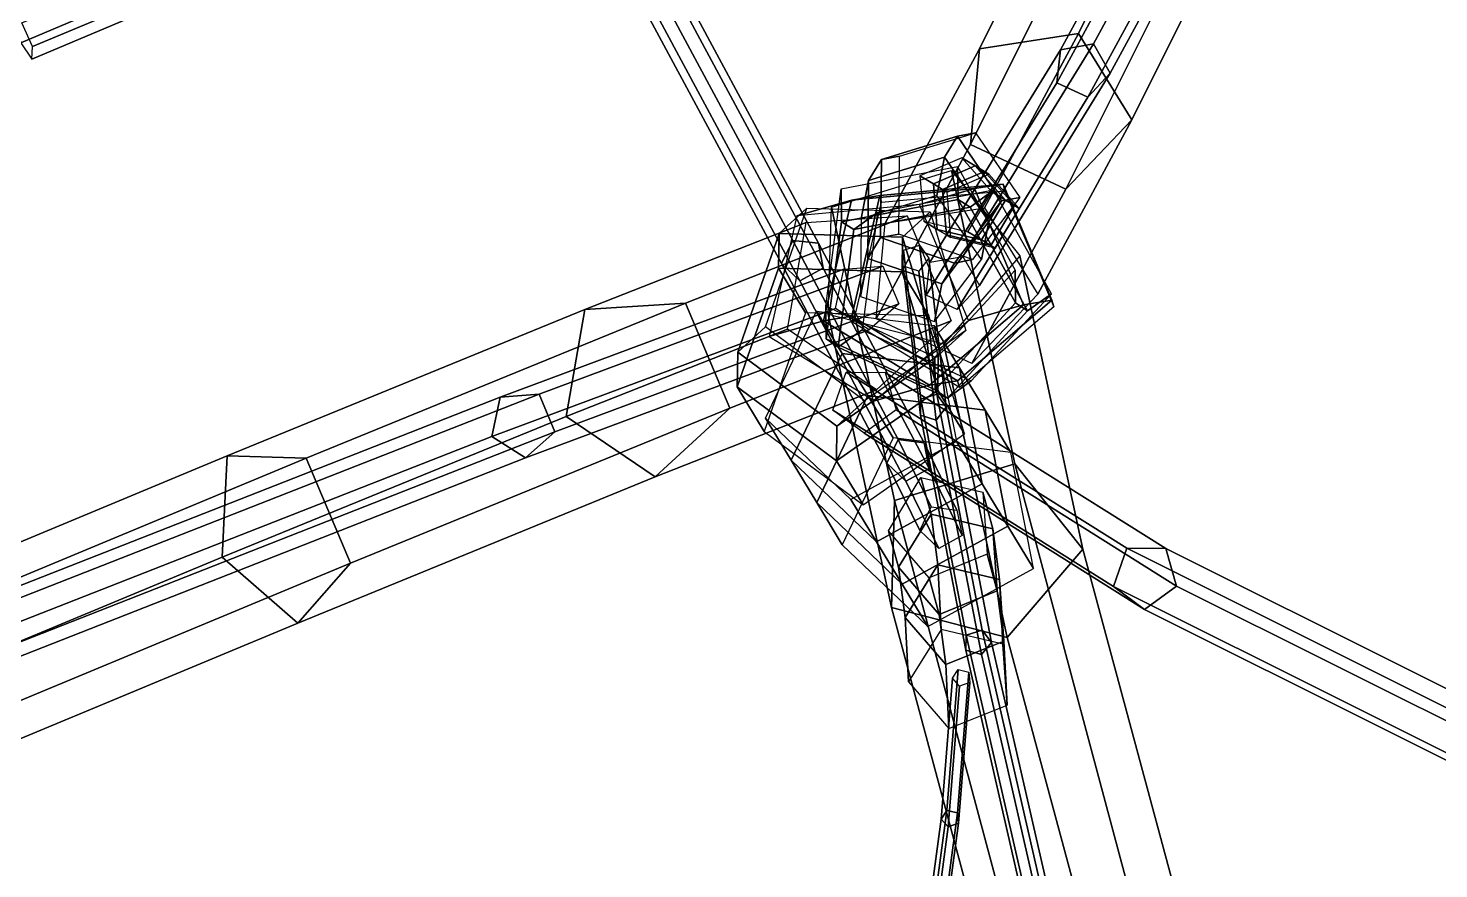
# Model space of a CAD drawing. Header units: metres. Extents: x -441 to 497, y -564 to 357.
# Drawn here: x -31.59 to 15.21, y -21.78 to 6.1 of the extents above; entities that cross this region are included whole.
import ezdxf

# ---------------------------------------------------------------- set-up
doc = ezdxf.new("R2010")
doc.units = ezdxf.units.M

msp = doc.modelspace()

# ---------------------------------------------------------------- linework, layer by layer
at = {"layer": 'Newplan_Intrnd', "color": 3}
for points in [[(-0.03404, 5.4217, 128.7798), (5.01336, 15.5509, 140.0856), (5.02301, 12.9752, 142.371), (-0.3334, 2.244, 130.0721)], [(3.2566, 5.9237, 127.8983), (8.1141, 15.683, 138.5939), (5.01336, 15.5509, 140.0856), (-0.03404, 5.4217, 128.7798)], [(5.02172, 3.06104, 128.6377), (10.06913, 13.1902, 139.9435), (8.1141, 15.683, 138.5939), (3.2566, 5.9237, 127.8983)], [(2.8384, 0.763, 129.9829), (8.1948, 11.4942, 142.2818), (10.06913, 13.1902, 139.9435), (5.02172, 3.06104, 128.6377)], [(-0.3334, 2.244, 130.0721), (5.02301, 12.9752, 142.371), (8.1948, 11.4942, 142.2818), (2.8384, 0.763, 129.9829)], [(0.1355, 0.1391, 112.9512), (3.2566, 5.9237, 127.8983), (-0.03404, 5.4217, 128.7798), (-3.1551, -0.3628, 113.8326)], [(1.9005, -2.7236, 113.6906), (5.02172, 3.06104, 128.6377), (3.2566, 5.9237, 127.8983), (0.1355, 0.1391, 112.9512)], [(-3.1551, -0.3628, 113.8326), (-0.03404, 5.4217, 128.7798), (-0.3334, 2.244, 130.0721), (-3.4545, -3.5405, 115.1249)], [(-0.2827, -5.02162, 115.0358), (2.8384, 0.763, 129.9829), (5.02172, 3.06104, 128.6377), (1.9005, -2.7236, 113.6906)], [(-0.7645, 2.5152, 33.8271), (-1.1926, 1.823, 46.1851), (-3.7121, 1.05504, 46.05481), (-3.2841, 1.7472, 33.6968)], [(-0.1636, 2.6275, 21.5447), (-0.7645, 2.5152, 33.8271), (-3.2841, 1.7472, 33.6968), (-2.6832, 1.8595, 21.4144)], [(0.7039, 0.3783, 33.8794), (0.2809, -0.3099, 46.1162), (-1.1926, 1.823, 46.1851), (-0.7645, 2.5152, 33.8271)], [(1.3048, 0.4906, 21.597), (0.7039, 0.3783, 33.8794), (-0.7645, 2.5152, 33.8271), (-0.1636, 2.6275, 21.5447)], [(-3.4545, -3.5405, 115.1249), (-0.3334, 2.244, 130.0721), (2.8384, 0.763, 129.9829), (-0.2827, -5.02162, 115.0358)], [(-0.7559, 1.5104, 58.4493), (-0.7425, 0.4189, 77.05836), (-4.6042, -0.3158, 77.01804), (-4.6175, 0.7755, 58.409)], [(-1.1926, 1.823, 46.1851), (-1.4418, 0.5513, 58.5018), (-3.9614, -0.2166, 58.3715), (-3.7121, 1.05504, 46.05481)], [(-3.2841, 1.7472, 33.6968), (-3.7121, 1.05504, 46.05481), (-3.7351, -1.5341, 45.9085), (-3.3121, -0.8458, 33.6717)], [(-2.6832, 1.8595, 21.4144), (-3.2841, 1.7472, 33.6968), (-3.3121, -0.8458, 33.6717), (-2.7112, -0.7335, 21.3894)], [(-0.1695, 1.531, 14.3157), (-0.6216, 1.8019, 21.4596), (-2.00999, 1.2047, 21.3944), (-1.559, 0.9344, 14.2722)], [(0.132, 1.3502, 7.1611), (-0.1695, 1.531, 14.3157), (-1.559, 0.9344, 14.2722), (-1.2581, 0.7541, 7.1393)], [(0.2809, -0.3099, 46.1162), (0.035, -1.572, 58.3121), (-1.4418, 0.5513, 58.5018), (-1.1926, 1.823, 46.1851)], [(1.1541, -1.9194, 58.2468), (1.1675, -3.01093, 76.8558), (-0.7425, 0.4189, 77.05836), (-0.7559, 1.5104, 58.4493)], [(0.8309, 0.3986, 14.3865), (0.377, 0.6707, 21.5657), (-0.6216, 1.8019, 21.4596), (-0.1695, 1.531, 14.3157)], [(1.1337, 0.2172, 7.1965), (0.8309, 0.3986, 14.3865), (-0.1695, 1.531, 14.3157), (0.132, 1.3502, 7.1611)], [(-0.9573, 1.3802, 59.8074), (1.1421, -8.3459, 76.5392), (-2.8462, -9.5617, 76.3329), (-4.9458, 0.1645, 59.6011)], [(-3.7121, 1.05504, 46.05481), (-3.9614, -0.2166, 58.3715), (-3.981, -2.7962, 58.1044), (-3.7351, -1.5341, 45.9085)], [(-1.559, 0.9344, 14.2722), (-2.00999, 1.2047, 21.3944), (-1.8822, -0.3011, 21.4596), (-1.4301, -0.5721, 14.3157)], [(0.283, 1.2597, -0.00994), (0.132, 1.3502, 7.1611), (-1.2581, 0.7541, 7.1393), (-1.1071, 0.6635, -0.03168)], [(1.3033, -1.4514, 57.8776), (3.4028, -11.1777, 74.6094), (1.1421, -8.3459, 76.5392), (-0.9573, 1.3802, 59.8074)], [(1.2846, 0.1267, 0.02545), (1.1337, 0.2172, 7.1965), (0.132, 1.3502, 7.1611), (0.283, 1.2597, -0.00994)], [(-0.1905, 0.7795, 153.2168), (-2.01974, 0.2555, 172.7627), (-6.0962, -0.118, 172.3705), (-4.2805, 0.4026, 153.0165)], [(-3.342, 0.5531, 133.5938), (-4.2805, 0.4026, 153.0165), (-5.2045, -3.6038, 152.941), (-4.269, -3.453, 133.6364)], [(-4.6175, 0.7755, 58.409), (-4.6042, -0.3158, 77.01804), (-5.1167, -4.2068, 76.7901), (-5.1301, -3.1153, 58.1811)], [(0.7529, 0.9297, 133.6017), (-0.1905, 0.7795, 153.2168), (-4.2805, 0.4026, 153.0165), (-3.342, 0.5531, 133.5938)], [(-3.2838, 0.332, 114.0951), (-3.342, 0.5531, 133.5938), (-4.269, -3.453, 133.6364), (-4.2109, -3.6741, 114.1378)], [(-0.3435, 0.1619, 95.5286), (0.4387, 0.7265, 113.9797), (-3.418, -0.01145, 114.1653), (-4.2039, -0.577, 95.6012)], [(0.8111, 0.7087, 114.1031), (0.7529, 0.9297, 133.6017), (-3.342, 0.5531, 133.5938), (-3.2838, 0.332, 114.0951)], [(1.4321, -3.07426, 153.2653), (-0.3971, -3.5982, 172.8113), (-2.01974, 0.2555, 172.7627), (-0.1905, 0.7795, 153.2168)], [(-1.2581, 0.7541, 7.1393), (-1.559, 0.9344, 14.2722), (-1.4301, -0.5721, 14.3157), (-1.1285, -0.7529, 7.1611)], [(-1.1071, 0.6635, -0.03168), (-1.2581, 0.7541, 7.1393), (-1.1285, -0.7529, 7.1611), (-0.9775, -0.8434, -0.00994)], [(-0.2606, -1.5747, 21.5016), (-0.8615, -1.687, 33.7839), (0.7039, 0.3783, 33.8794), (1.3048, 0.4906, 21.597)], [(0.04014, -0.9207, 14.3865), (-0.4138, -0.6487, 21.5657), (0.377, 0.6707, 21.5657), (0.8309, 0.3986, 14.3865)], [(1.5678, -3.272, 95.439), (2.3537, -2.7064, 114.0031), (0.4387, 0.7265, 113.9797), (-0.3435, 0.1619, 95.5286)], [(2.3755, -2.924, 133.6503), (1.4321, -3.07426, 153.2653), (-0.1905, 0.7795, 153.2168), (0.7529, 0.9297, 133.6017)], [(2.4337, -3.1451, 114.1516), (2.3755, -2.924, 133.6503), (0.7529, 0.9297, 133.6017), (0.8111, 0.7087, 114.1031)], [(-5.7634, 0.1344, 172.5473), (-6.6797, -0.7027, 191.9746), (-8.05017, -4.6391, 191.7403), (-7.1338, -3.8019, 172.313)], [(-4.2805, 0.4026, 153.0165), (-6.0962, -0.118, 172.3705), (-7.01182, -4.1224, 172.1771), (-5.2045, -3.6038, 152.941)], [(-1.6643, 0.01112, 172.7353), (-2.5806, -0.826, 192.1626), (-6.6797, -0.7027, 191.9746), (-5.7634, 0.1344, 172.5473)], [(-4.9458, 0.1645, 59.6011), (-2.8462, -9.5617, 76.3329), (-2.9545, -13.1156, 74.2806), (-5.05414, -3.3893, 57.5488)], [(-0.7425, 0.4189, 77.05836), (-0.3435, 0.1619, 95.5286), (-4.2039, -0.577, 95.6012), (-4.6042, -0.3158, 77.01804)], [(-0.4876, -3.9203, 172.6214), (-1.4039, -4.7575, 192.0487), (-2.5806, -0.826, 192.1626), (-1.6643, 0.01112, 172.7353)], [(-0.8615, -1.687, 33.7839), (-1.2814, -2.3728, 45.9463), (0.2809, -0.3099, 46.1162), (0.7039, 0.3783, 33.8794)], [(1.1675, -3.01093, 76.8558), (1.5678, -3.272, 95.439), (-0.3435, 0.1619, 95.5286), (-0.7425, 0.4189, 77.05836)], [(0.3428, -1.1022, 7.1965), (0.04014, -0.9207, 14.3865), (0.8309, 0.3986, 14.3865), (1.1337, 0.2172, 7.1965)], [(0.4938, -1.1927, 0.02545), (0.3428, -1.1022, 7.1965), (1.1337, 0.2172, 7.1965), (1.2846, 0.1267, 0.02545)], [(-5.7793, -0.338, 172.0346), (-13.1266, -3.2332, 187.7829), (-13.747, -6.7735, 186.8426), (-6.3997, -3.8784, 171.0943)], [(-2.433, -0.1264, 173.6348), (-9.7802, -3.02162, 189.383), (-13.1266, -3.2332, 187.7829), (-5.7793, -0.338, 172.0346)], [(-0.967, -3.6082, 173.6786), (-8.3142, -6.5034, 189.4269), (-9.7802, -3.02162, 189.383), (-2.433, -0.1264, 173.6348)], [(-4.6042, -0.3158, 77.01804), (-4.2039, -0.577, 95.6012), (-4.7143, -4.4746, 95.5572), (-5.1167, -4.2068, 76.7901)], [(-4.2039, -0.577, 95.6012), (-3.418, -0.01145, 114.1653), (-3.9226, -3.9075, 114.3051), (-4.7143, -4.4746, 95.5572)], [(-1.4301, -0.5721, 14.3157), (-1.8822, -0.3011, 21.4596), (-0.4138, -0.6487, 21.5657), (0.04014, -0.9207, 14.3865)], [(-1.2814, -2.3728, 45.9463), (-1.5253, -3.629, 58.06786), (0.035, -1.572, 58.3121), (0.2809, -0.3099, 46.1162)], [(-6.6797, -0.7027, 191.9746), (-6.6971, -1.8613, 211.5453), (-8.06754, -5.7978, 211.3111), (-8.05017, -4.6391, 191.7403)], [(-2.5806, -0.826, 192.1626), (-2.5934, -1.9749, 211.5416), (-6.6971, -1.8613, 211.5453), (-6.6797, -0.7027, 191.9746)], [(-3.3121, -0.8458, 33.6717), (-3.7351, -1.5341, 45.9085), (-1.2814, -2.3728, 45.9463), (-0.8615, -1.687, 33.7839)], [(-2.7112, -0.7335, 21.3894), (-3.3121, -0.8458, 33.6717), (-0.8615, -1.687, 33.7839), (-0.2606, -1.5747, 21.5016)], [(-1.4039, -4.7575, 192.0487), (-1.4139, -5.9003, 211.3098), (-2.5934, -1.9749, 211.5416), (-2.5806, -0.826, 192.1626)], [(-1.1285, -0.7529, 7.1611), (-1.4301, -0.5721, 14.3157), (0.04014, -0.9207, 14.3865), (0.3428, -1.1022, 7.1965)], [(-0.9775, -0.8434, -0.00994), (-1.1285, -0.7529, 7.1611), (0.3428, -1.1022, 7.1965), (0.4938, -1.1927, 0.02545)], [(-6.6971, -1.8613, 211.5453), (-5.8058, -3.3339, 231.0747), (-7.1762, -7.2703, 230.8404), (-8.06754, -5.7978, 211.3111)], [(-2.5934, -1.9749, 211.5416), (-1.7063, -3.4345, 230.8793), (-5.8058, -3.3339, 231.0747), (-6.6971, -1.8613, 211.5453)], [(-3.7351, -1.5341, 45.9085), (-3.981, -2.7962, 58.1044), (-1.5253, -3.629, 58.06786), (-1.2814, -2.3728, 45.9463)], [(-1.2141, -4.3823, 56.4897), (0.8854, -14.1086, 73.2215), (3.4028, -11.1777, 74.6094), (1.3033, -1.4514, 57.8776)], [(-1.4139, -5.9003, 211.3098), (-0.5295, -7.352, 230.5298), (-1.7063, -3.4345, 230.8793), (-2.5934, -1.9749, 211.5416)], [(-1.509, -4.8061, 58.07943), (-1.4957, -5.8975, 76.6884), (1.1675, -3.01093, 76.8558), (1.1541, -1.9194, 58.2468)], [(-1.09336, -6.1654, 95.4554), (-0.3016, -5.5983, 114.2034), (2.3537, -2.7064, 114.0031), (1.5678, -3.272, 95.439)], [(-13.1266, -3.2332, 187.7829), (-24.9886, -8.08197, 199.3446), (-25.1625, -11.4423, 197.7694), (-13.747, -6.7735, 186.8426)], [(-9.7802, -3.02162, 189.383), (-22.3689, -8.1633, 201.9778), (-24.9886, -8.08197, 199.3446), (-13.1266, -3.2332, 187.7829)], [(-8.3142, -6.5034, 189.4269), (-20.9029, -11.6451, 202.0217), (-22.3689, -8.1633, 201.9778), (-9.7802, -3.02162, 189.383)], [(-5.1301, -3.1153, 58.1811), (-5.1167, -4.2068, 76.7901), (-1.4957, -5.8975, 76.6884), (-1.509, -4.8061, 58.07943)], [(-1.6941, -5.7403, 153.0939), (-3.5097, -6.261, 172.4479), (-0.3971, -3.5982, 172.8113), (1.4321, -3.07426, 153.2653)], [(-0.7556, -5.5897, 133.6711), (-1.6941, -5.7403, 153.0939), (1.4321, -3.07426, 153.2653), (2.3755, -2.924, 133.6503)], [(-1.4957, -5.8975, 76.6884), (-1.09336, -6.1654, 95.4554), (1.5678, -3.272, 95.439), (1.1675, -3.01093, 76.8558)], [(-0.6974, -5.8108, 114.1725), (-0.7556, -5.5897, 133.6711), (2.3755, -2.924, 133.6503), (2.4337, -3.1451, 114.1516)], [(-3.4426, -5.8879, 172.1045), (-10.7899, -8.783, 187.8528), (-8.3142, -6.5034, 189.4269), (-0.967, -3.6082, 173.6786)], [(-5.4425, -3.2822, 231.0619), (-4.5915, -4.6842, 249.6416), (-6.2838, -8.2299, 249.4516), (-7.1349, -6.8279, 230.8719)], [(-5.2045, -3.6038, 152.941), (-7.01182, -4.1224, 172.1771), (-3.5097, -6.261, 172.4479), (-1.6941, -5.7403, 153.0939)], [(-1.5444, -3.7625, 230.8471), (-0.6934, -5.1645, 249.4268), (-4.5915, -4.6842, 249.6416), (-5.4425, -3.2822, 231.0619)], [(-4.269, -3.453, 133.6364), (-5.2045, -3.6038, 152.941), (-1.6941, -5.7403, 153.0939), (-0.7556, -5.5897, 133.6711)], [(-5.05414, -3.3893, 57.5488), (-2.9545, -13.1156, 74.2806), (0.8854, -14.1086, 73.2215), (-1.2141, -4.3823, 56.4897)], [(-4.2109, -3.6741, 114.1378), (-4.269, -3.453, 133.6364), (-0.7556, -5.5897, 133.6711), (-0.6974, -5.8108, 114.1725)], [(-6.3997, -3.8784, 171.0943), (-13.747, -6.7735, 186.8426), (-10.7899, -8.783, 187.8528), (-3.4426, -5.8879, 172.1045)], [(-7.1338, -3.8019, 172.313), (-8.05017, -4.6391, 191.7403), (-4.7649, -7.1006, 191.7892), (-3.8486, -6.2634, 172.3619)], [(-5.1167, -4.2068, 76.7901), (-4.7143, -4.4746, 95.5572), (-1.09336, -6.1654, 95.4554), (-1.4957, -5.8975, 76.6884)], [(-3.8486, -6.2634, 172.3619), (-4.7649, -7.1006, 191.7892), (-1.4039, -4.7575, 192.0487), (-0.4876, -3.9203, 172.6214)], [(-4.7143, -4.4746, 95.5572), (-3.9226, -3.9075, 114.3051), (-0.3016, -5.5983, 114.2034), (-1.09336, -6.1654, 95.4554)], [(-0.7912, -7.6095, 230.5223), (0.05974, -9.0115, 249.102), (-0.6934, -5.1645, 249.4268), (-1.5444, -3.7625, 230.8471)], [(-8.05017, -4.6391, 191.7403), (-8.06754, -5.7978, 211.3111), (-4.7777, -8.2494, 211.1682), (-4.7649, -7.1006, 191.7892)], [(-4.5915, -4.6842, 249.6416), (-3.7404, -6.08624, 268.2213), (-5.4328, -9.6319, 268.0312), (-6.2838, -8.2299, 249.4516)], [(-4.7649, -7.1006, 191.7892), (-4.7777, -8.2494, 211.1682), (-1.4139, -5.9003, 211.3098), (-1.4039, -4.7575, 192.0487)], [(-0.6934, -5.1645, 249.4268), (0.1576, -6.5665, 268.0065), (-3.7404, -6.08624, 268.2213), (-4.5915, -4.6842, 249.6416)], [(0.05974, -9.0115, 249.102), (0.9107, -10.4135, 267.6817), (0.1576, -6.5665, 268.0065), (-0.6934, -5.1645, 249.4268)], [(-8.06754, -5.7978, 211.3111), (-7.1762, -7.2703, 230.8404), (-3.8907, -9.7091, 230.5059), (-4.7777, -8.2494, 211.1682)], [(-4.7777, -8.2494, 211.1682), (-3.8907, -9.7091, 230.5059), (-0.5295, -7.352, 230.5298), (-1.4139, -5.9003, 211.3098)], [(-10.7899, -8.783, 187.8528), (-22.6519, -13.6318, 199.4145), (-20.9029, -11.6451, 202.0217), (-8.3142, -6.5034, 189.4269)], [(-3.7404, -6.08624, 268.2213), (-2.8894, -7.4882, 286.8009), (-4.5818, -11.03392, 286.6109), (-5.4328, -9.6319, 268.0312)], [(0.1576, -6.5665, 268.0065), (1.00866, -7.9685, 286.5861), (-2.8894, -7.4882, 286.8009), (-3.7404, -6.08624, 268.2213)], [(-13.747, -6.7735, 186.8426), (-25.1625, -11.4423, 197.7694), (-22.6519, -13.6318, 199.4145), (-10.7899, -8.783, 187.8528)], [(-7.1349, -6.8279, 230.8719), (-6.2838, -8.2299, 249.4516), (-3.4475, -10.9346, 249.1175), (-4.2985, -9.5326, 230.5379)], [(0.9107, -10.4135, 267.6817), (1.7618, -11.8155, 286.2613), (1.00866, -7.9685, 286.5861), (0.1576, -6.5665, 268.0065)], [(-4.2985, -9.5326, 230.5379), (-3.4475, -10.9346, 249.1175), (0.05974, -9.0115, 249.102), (-0.7912, -7.6095, 230.5223)], [(-22.3689, -8.1633, 201.9778), (-38.2699, -14.7719, 208.8353), (-39.8702, -14.2699, 205.5202), (-24.9886, -8.08197, 199.3446)], [(-24.9886, -8.08197, 199.3446), (-39.8702, -14.2699, 205.5202), (-39.4177, -17.3718, 203.526), (-25.1625, -11.4423, 197.7694)], [(-20.9029, -11.6451, 202.0217), (-36.8039, -18.2536, 208.8792), (-38.2699, -14.7719, 208.8353), (-22.3689, -8.1633, 201.9778)], [(-6.2838, -8.2299, 249.4516), (-5.4328, -9.6319, 268.0312), (-2.5964, -12.3366, 267.6972), (-3.4475, -10.9346, 249.1175)], [(1.1421, -8.3459, 76.5392), (5.5329, -24.7502, 88.327), (1.5445, -25.966, 88.1207), (-2.8462, -9.5617, 76.3329)], [(3.4028, -11.1777, 74.6094), (7.5099, -26.4394, 85.1502), (5.5329, -24.7502, 88.327), (1.1421, -8.3459, 76.5392)], [(-1.9721, -8.8025, 286.7299), (-1.6363, -10.01143, 296.5033), (-2.7135, -11.779, 296.3217), (-3.04939, -10.5702, 286.5483)], [(0.07995, -9.2895, 286.5992), (0.4157, -10.4983, 296.3726), (-1.6363, -10.01143, 296.5033), (-1.9721, -8.8025, 286.7299)], [(-3.4475, -10.9346, 249.1175), (-2.5964, -12.3366, 267.6972), (0.9107, -10.4135, 267.6817), (0.05974, -9.0115, 249.102)], [(0.2215, -11.3464, 286.3399), (0.5573, -12.5552, 296.1133), (0.4157, -10.4983, 296.3726), (0.07995, -9.2895, 286.5992)], [(-5.4328, -9.6319, 268.0312), (-4.5818, -11.03392, 286.6109), (-1.7454, -13.7386, 286.2769), (-2.5964, -12.3366, 267.6972)], [(-2.8462, -9.5617, 76.3329), (1.5445, -25.966, 88.1207), (1.1524, -28.3773, 84.8214), (-2.9545, -13.1156, 74.2806)], [(-1.6363, -10.01143, 296.5033), (-1.4131, -11.6957, 306.2803), (-2.4931, -13.4492, 306.0025), (-2.7135, -11.779, 296.3217)], [(0.4157, -10.4983, 296.3726), (0.6389, -12.1827, 306.1495), (-1.4131, -11.6957, 306.2803), (-1.6363, -10.01143, 296.5033)], [(-3.04939, -10.5702, 286.5483), (-2.7135, -11.779, 296.3217), (-1.3655, -13.3422, 296.082), (-1.7013, -12.1334, 286.3086)], [(-2.5964, -12.3366, 267.6972), (-1.7454, -13.7386, 286.2769), (1.7618, -11.8155, 286.2613), (0.9107, -10.4135, 267.6817)], [(0.5573, -12.5552, 296.1133), (0.7778, -14.2254, 305.7941), (0.6389, -12.1827, 306.1495), (0.4157, -10.4983, 296.3726)], [(0.8854, -14.1086, 73.2215), (4.818, -28.6682, 82.996), (7.5099, -26.4394, 85.1502), (3.4028, -11.1777, 74.6094)], [(-25.1625, -11.4423, 197.7694), (-39.4177, -17.3718, 203.526), (-37.5335, -19.8198, 205.5901), (-22.6519, -13.6318, 199.4145)], [(-22.6519, -13.6318, 199.4145), (-37.5335, -19.8198, 205.5901), (-36.8039, -18.2536, 208.8792), (-20.9029, -11.6451, 202.0217)], [(-1.4131, -11.6957, 306.2803), (-1.3058, -13.8446, 315.9677), (-2.3874, -15.5792, 315.5946), (-2.4931, -13.4492, 306.0025)], [(-1.7013, -12.1334, 286.3086), (-1.3655, -13.3422, 296.082), (0.5573, -12.5552, 296.1133), (0.2215, -11.3464, 286.3399)], [(0.6389, -12.1827, 306.1495), (0.7462, -14.3316, 315.837), (-1.3058, -13.8446, 315.9677), (-1.4131, -11.6957, 306.2803)], [(-2.7135, -11.779, 296.3217), (-2.4931, -13.4492, 306.0025), (-1.1467, -15.00363, 305.7038), (-1.3655, -13.3422, 296.082)], [(-1.3655, -13.3422, 296.082), (-1.1467, -15.00363, 305.7038), (0.7778, -14.2254, 305.7941), (0.5573, -12.5552, 296.1133)], [(0.7778, -14.2254, 305.7941), (0.8835, -16.3554, 315.3862), (0.7462, -14.3316, 315.837), (0.6389, -12.1827, 306.1495)], [(-2.9545, -13.1156, 74.2806), (1.1524, -28.3773, 84.8214), (4.818, -28.6682, 82.996), (0.8854, -14.1086, 73.2215)], [(-2.4931, -13.4492, 306.0025), (-2.3874, -15.5792, 315.5946), (-1.04212, -17.1221, 315.2372), (-1.1467, -15.00363, 305.7038)], [(-1.1467, -15.00363, 305.7038), (-1.04212, -17.1221, 315.2372), (0.8835, -16.3554, 315.3862), (0.7778, -14.2254, 305.7941)]]:
    msp.add_3dface(points, dxfattribs=at)
at = {"layer": 'Newplan_Leaf', "color": 3}
for points in [[(-28.5385, 10.2014, 391.3214), (-82.7802, -2.2383, 428.2198), (-82.1559, 1.3282, 431.475)], [(-28.5385, 10.2014, 391.3214), (-82.1559, 1.3282, 431.475), (-82.7802, -2.2383, 428.2198)], [(-82.1559, 1.3282, 431.475), (-80.6329, 5.4018, 433.0313), (-28.5385, 10.2014, 391.3214)], [(-82.1559, 1.3282, 431.475), (-28.5385, 10.2014, 391.3214), (-80.6329, 5.4018, 433.0313)]]:
    msp.add_3dface(points, dxfattribs=at)
at = {"layer": 'Newplan_Petiole', "color": 3}
for points in [[(3.7485, 5.5779, 151.1487), (10.6567, 18.259, 186.2624), (9.5864, 18.09072, 186.5335), (2.6616, 5.3803, 151.3127)], [(4.3014, 4.6147, 151.2666), (11.2261, 17.325, 186.4875), (10.6567, 18.259, 186.2624), (3.7485, 5.5779, 151.1487)], [(2.6616, 5.3803, 151.3127), (9.5864, 18.09072, 186.5335), (9.4844, 17.0511, 186.9286), (2.5326, 4.2932, 151.5335)], [(3.5613, 3.8128, 151.5046), (10.5131, 16.5707, 186.8997), (11.2261, 17.325, 186.4875), (4.3014, 4.6147, 151.2666)], [(2.5326, 4.2932, 151.5335), (9.4844, 17.0511, 186.9286), (10.5131, 16.5707, 186.8997), (3.5613, 3.8128, 151.5046)], [(-6.2253, -0.9383, 344.5139), (-12.01943, 9.8454, 371.3591), (-12.413, 9.1019, 371.5726), (-6.6051, -1.7076, 344.6451)], [(-5.3716, -1.03127, 344.6397), (-11.1795, 9.7783, 371.5671), (-12.01943, 9.8454, 371.3591), (-6.2253, -0.9383, 344.5139)], [(-24.06058, 9.7085, 383.8453), (-32.04531, 6.3515, 385.8444), (-31.8381, 5.6148, 385.4349), (-24.122, 8.8901, 383.563)], [(-23.2957, 8.9028, 384.7084), (-31.4489, 5.4945, 386.7872), (-31.8061, 6.2775, 386.6754), (-23.5528, 9.7163, 384.5491)], [(-5.2158, -1.8587, 344.8499), (-11.04617, 8.9927, 371.9111), (-11.1795, 9.7783, 371.5671), (-5.3716, -1.03127, 344.6397)], [(-23.6527, 8.3845, 384.0897), (-31.469, 5.0788, 386.009), (-31.4489, 5.4945, 386.7872), (-23.2957, 8.9028, 384.7084)], [(-6.6051, -1.7076, 344.6451), (-12.413, 9.1019, 371.5726), (-11.82, 8.5684, 371.9146), (-5.9897, -2.2831, 344.8533)], [(-5.9897, -2.2831, 344.8533), (-11.82, 8.5684, 371.9146), (-11.04617, 8.9927, 371.9111), (-5.2158, -1.8587, 344.8499)], [(-24.122, 8.8901, 383.563), (-31.8381, 5.6148, 385.4349), (-31.469, 5.0788, 386.009), (-23.6527, 8.3845, 384.0897)], [(-1.6737, -1.664, 114.0906), (2.6616, 5.3803, 151.3127), (2.5326, 4.2932, 151.5335), (-1.8028, -2.7512, 114.3114)], [(-0.5868, -1.4665, 113.9266), (3.7485, 5.5779, 151.1487), (2.6616, 5.3803, 151.3127), (-1.6737, -1.664, 114.0906)], [(-0.03399, -2.4297, 114.0445), (4.3014, 4.6147, 151.2666), (3.7485, 5.5779, 151.1487), (-0.5868, -1.4665, 113.9266)], [(-1.8028, -2.7512, 114.3114), (2.5326, 4.2932, 151.5335), (3.5613, 3.8128, 151.5046), (-0.774, -3.2315, 114.2825)], [(-0.774, -3.2315, 114.2825), (3.5613, 3.8128, 151.5046), (4.3014, 4.6147, 151.2666), (-0.03399, -2.4297, 114.0445)], [(-2.7302, -7.543, 315.971), (-6.2253, -0.9383, 344.5139), (-6.6051, -1.7076, 344.6451), (-3.1032, -8.3253, 316.0163)], [(-1.8697, -7.649, 316.0109), (-5.3716, -1.03127, 344.6397), (-6.2253, -0.9383, 344.5139), (-2.7302, -7.543, 315.971)], [(-1.7029, -8.4978, 316.0812), (-5.2158, -1.8587, 344.8499), (-5.3716, -1.03127, 344.6397), (-1.8697, -7.649, 316.0109)], [(-2.5544, -1.2592, 58.3567), (-1.9815, -6.1995, 76.4013), (-1.9862, -6.7283, 76.2567), (-2.559, -1.788, 58.2121)], [(-2.02178, -1.09693, 58.3843), (-1.4489, -6.03719, 76.4288), (-1.9815, -6.1995, 76.4013), (-2.5544, -1.2592, 58.3567)], [(-1.71, -1.5292, 58.256), (-1.1372, -6.4695, 76.3006), (-1.4489, -6.03719, 76.4288), (-2.02178, -1.09693, 58.3843)], [(-3.2412, -1.7865, 172.7515), (-14.6461, -6.03164, 216.9678), (-15.9399, -6.1405, 216.6236), (-4.535, -1.8954, 172.4073)], [(-2.7111, -3.04541, 172.7674), (-14.1161, -7.2904, 216.9837), (-14.6461, -6.03164, 216.9678), (-3.2412, -1.7865, 172.7515)], [(-3.1032, -8.3253, 316.0163), (-6.6051, -1.7076, 344.6451), (-5.9897, -2.2831, 344.8533), (-2.4767, -8.9221, 316.0846)], [(-2.4767, -8.9221, 316.0846), (-5.9897, -2.2831, 344.8533), (-5.2158, -1.8587, 344.8499), (-1.7029, -8.4978, 316.0812)], [(-2.559, -1.788, 58.2121), (-1.9862, -6.7283, 76.2567), (-1.4673, -6.8942, 76.1948), (-2.04019, -1.9539, 58.1502)], [(-2.04019, -1.9539, 58.1502), (-1.4673, -6.8942, 76.1948), (-1.1372, -6.4695, 76.3006), (-1.71, -1.5292, 58.256)], [(-4.535, -1.8954, 172.4073), (-15.9399, -6.1405, 216.6236), (-16.2158, -7.4404, 216.4277), (-4.8109, -3.1953, 172.2114)], [(-4.8109, -3.1953, 172.2114), (-16.2158, -7.4404, 216.4277), (-15.09516, -8.147, 216.6489), (-3.6902, -3.902, 172.4326)], [(-3.6902, -3.902, 172.4326), (-15.09516, -8.147, 216.6489), (-14.1161, -7.2904, 216.9837), (-2.7111, -3.04541, 172.7674)], [(-4.4502, -5.3036, 231.0194), (4.8561, -11.1479, 274.7814), (4.415, -12.4151, 274.706), (-4.8913, -6.5708, 230.944)], [(-3.1578, -5.3138, 230.7432), (6.1485, -11.1581, 274.5052), (4.8561, -11.1479, 274.7814), (-4.4502, -5.3036, 231.0194)], [(-2.7958, -6.5613, 230.4997), (6.5105, -12.4055, 274.2616), (6.1485, -11.1581, 274.5052), (-3.1578, -5.3138, 230.7432)], [(-14.6461, -6.03164, 216.9678), (-32.8924, -13.1896, 258.6028), (-34.1151, -13.2712, 258.0526), (-15.9399, -6.1405, 216.6236)], [(-14.1161, -7.2904, 216.9837), (-32.3624, -14.4485, 258.6187), (-32.8924, -13.1896, 258.6028), (-14.6461, -6.03164, 216.9678)], [(-1.4489, -6.03719, 76.4288), (0.05911, -13.8692, 93.4328), (-0.4735, -14.03157, 93.4052), (-1.9815, -6.1995, 76.4013)], [(-1.1372, -6.4695, 76.3006), (0.3658, -14.2709, 93.2204), (0.05911, -13.8692, 93.4328), (-1.4489, -6.03719, 76.4288)], [(-15.9399, -6.1405, 216.6236), (-34.1151, -13.2712, 258.0526), (-34.3472, -14.5543, 257.7299), (-16.2158, -7.4404, 216.4277)], [(-1.9815, -6.1995, 76.4013), (-0.4735, -14.03157, 93.4052), (-0.4831, -14.5297, 93.1765), (-1.9862, -6.7283, 76.2567)], [(-1.4673, -6.8942, 76.1948), (0.03263, -14.6767, 93.06294), (0.3658, -14.2709, 93.2204), (-1.1372, -6.4695, 76.3006)], [(-4.8913, -6.5708, 230.944), (4.415, -12.4151, 274.706), (5.4453, -13.1779, 274.385), (-3.861, -7.3337, 230.623)], [(-3.861, -7.3337, 230.623), (5.4453, -13.1779, 274.385), (6.5105, -12.4055, 274.2616), (-2.7958, -6.5613, 230.4997)], [(-1.9862, -6.7283, 76.2567), (-0.4831, -14.5297, 93.1765), (0.03263, -14.6767, 93.06294), (-1.4673, -6.8942, 76.1948)], [(-16.2158, -7.4404, 216.4277), (-34.3472, -14.5543, 257.7299), (-33.2702, -15.2777, 258.0778), (-15.09516, -8.147, 216.6489)], [(-15.09516, -8.147, 216.6489), (-33.2702, -15.2777, 258.0778), (-32.3624, -14.4485, 258.6187), (-14.1161, -7.2904, 216.9837)], [(-1.6376, -9.7741, 286.4439), (-2.7302, -7.543, 315.971), (-3.1032, -8.3253, 316.0163), (-2.01067, -10.5564, 286.4893)], [(-0.7771, -9.88, 286.4838), (-1.8697, -7.649, 316.0109), (-2.7302, -7.543, 315.971), (-1.6376, -9.7741, 286.4439)], [(-0.6103, -10.7288, 286.5541), (-1.7029, -8.4978, 316.0812), (-1.8697, -7.649, 316.0109), (-0.7771, -9.88, 286.4838)], [(-2.01067, -10.5564, 286.4893), (-3.1032, -8.3253, 316.0163), (-2.4767, -8.9221, 316.0846), (-1.3842, -11.1532, 286.5575)], [(-1.3842, -11.1532, 286.5575), (-2.4767, -8.9221, 316.0846), (-1.7029, -8.4978, 316.0812), (-0.6103, -10.7288, 286.5541)], [(4.8561, -11.1479, 274.7814), (21.1803, -19.2968, 316.2179), (20.7392, -20.5641, 316.1425), (4.415, -12.4151, 274.706)], [(6.1485, -11.1581, 274.5052), (22.4112, -19.2734, 315.7372), (21.1803, -19.2968, 316.2179), (4.8561, -11.1479, 274.7814)], [(6.5105, -12.4055, 274.2616), (22.7354, -20.5003, 315.368), (22.4112, -19.2734, 315.7372), (6.1485, -11.1581, 274.5052)], [(4.415, -12.4151, 274.706), (20.7392, -20.5641, 316.1425), (21.708, -21.2933, 315.617), (5.4453, -13.1779, 274.385)], [(5.4453, -13.1779, 274.385), (21.708, -21.2933, 315.617), (22.7354, -20.5003, 315.368), (6.5105, -12.4055, 274.2616)], [(-0.4735, -14.03157, 93.4052), (1.9251, -24.5128, 108.8046), (1.9061, -24.967, 108.4982), (-0.4831, -14.5297, 93.1765)], [(0.05911, -13.8692, 93.4328), (2.4577, -24.3505, 108.8321), (1.9251, -24.5128, 108.8046), (-0.4735, -14.03157, 93.4052)], [(0.3658, -14.2709, 93.2204), (2.755, -24.7083, 108.5421), (2.4577, -24.3505, 108.8321), (0.05911, -13.8692, 93.4328)], [(0.03263, -14.6767, 93.06294), (2.4161, -25.08718, 108.3369), (2.755, -24.7083, 108.5421), (0.3658, -14.2709, 93.2204)], [(-0.4831, -14.5297, 93.1765), (1.9061, -24.967, 108.4982), (2.4161, -25.08718, 108.3369), (0.03263, -14.6767, 93.06294)], [(-0.74, -15.1729, 315.7103), (-1.1145, -19.8418, 327.221), (-1.3034, -20.1279, 327.0988), (-0.9289, -15.459, 315.5881)], [(-0.3805, -15.2582, 315.6874), (-0.7551, -19.9271, 327.1981), (-1.1145, -19.8418, 327.221), (-0.74, -15.1729, 315.7103)], [(-0.3559, -15.595, 315.5516), (-0.7305, -20.2639, 327.0623), (-0.7551, -19.9271, 327.1981), (-0.3805, -15.2582, 315.6874)], [(-0.9289, -15.459, 315.5881), (-1.3034, -20.1279, 327.0988), (-1.06745, -20.3873, 327.0013), (-0.6928, -15.7184, 315.4906)], [(-0.6928, -15.7184, 315.4906), (-1.06745, -20.3873, 327.0013), (-0.7305, -20.2639, 327.0623), (-0.3559, -15.595, 315.5516)], [(-1.1145, -19.8418, 327.221), (-1.9886, -26.3684, 337.8105), (-2.1745, -26.6277, 337.6353), (-1.3034, -20.1279, 327.0988)], [(-0.7551, -19.9271, 327.1981), (-1.6291, -26.4537, 337.7876), (-1.9886, -26.3684, 337.8105), (-1.1145, -19.8418, 327.221)], [(-0.7305, -20.2639, 327.0623), (-1.6015, -26.7636, 337.5987), (-1.6291, -26.4537, 337.7876), (-0.7551, -19.9271, 327.1981)], [(-1.3034, -20.1279, 327.0988), (-2.1745, -26.6277, 337.6353), (-1.9366, -26.8705, 337.5051), (-1.06745, -20.3873, 327.0013)], [(-1.06745, -20.3873, 327.0013), (-1.9366, -26.8705, 337.5051), (-1.6015, -26.7636, 337.5987), (-0.7305, -20.2639, 327.0623)]]:
    msp.add_3dface(points, dxfattribs=at)

doc.saveas('drawing.dxf')
